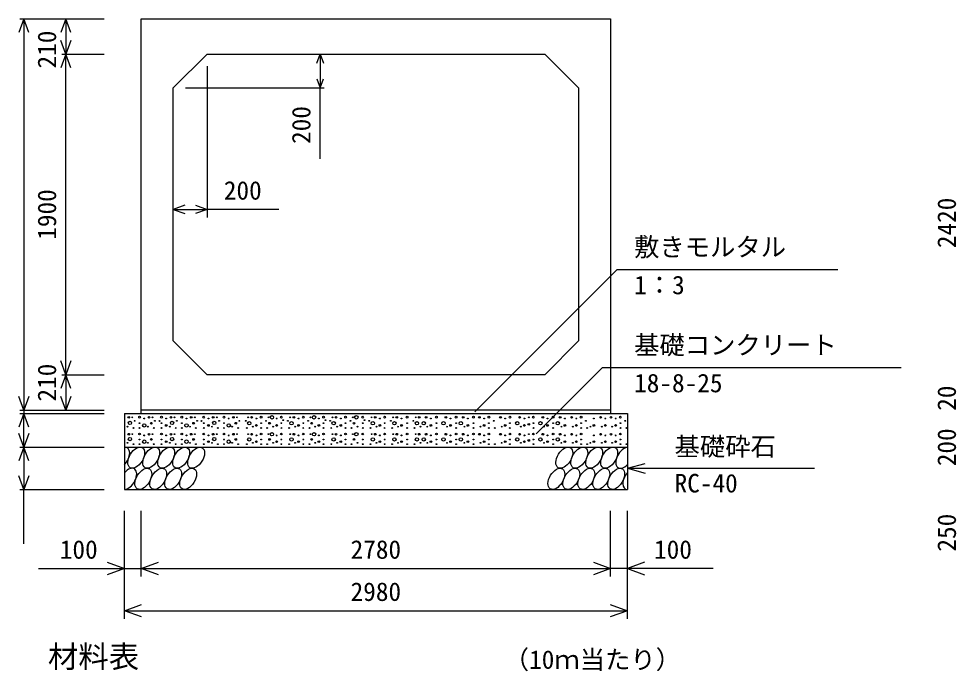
# Model space of a CAD drawing. Units: millimetres, scale not verified. Extents: x -100800 to 100800, y -35640 to 35640.
# Drawn here: x 78644 to 84197, y 13942 to 17810 of the extents above; entities that cross this region are included whole.
import ezdxf
from ezdxf.enums import TextEntityAlignment as Align

# ---------------------------------------------------------------- set-up
doc = ezdxf.new("R2010")
doc.units = ezdxf.units.MM
doc.header["$LTSCALE"] = 120
for name, color, linetype, lineweight in [('0-0_DIM', 7, 'Continuous', 25), ('0-2_HATCH', 6, 'Continuous', 25), ('0-5_OUTLINE', 3, 'Continuous', 25), ('0-7_TXT', 7, 'Continuous', 25)]:
    doc.layers.add(name, color=color, linetype=linetype, lineweight=lineweight)
doc.styles.add('ＭＳ ゴシック', font='')
doc.styles.get('ＭＳ ゴシック').set_extended_font_data('MS Gothic')

msp = doc.modelspace()

# ---------------------------------------------------------------- linework, layer by layer
at = {"layer": '0-0_DIM'}
for p, q in [((78649, 17810.3), (79149.1, 17810.3)), ((78673, 17810.3), (78673, 15490.3)), ((78923, 17810.3), (78923, 17600.3)), ((78899, 17600.3), (79149.1, 17600.3)), ((78923, 15700.3), (78923, 17600.3)), ((80429.5, 17600.3), (80429.5, 17400.3)), ((79759.1, 17528.3), (79759.1, 16631.7)), ((79631.1, 17400.3), (80453.5, 17400.3)), ((80429.5, 16979.5), (80429.5, 17400.3)), ((79559.1, 16679.7), (79759.1, 16679.7)), ((80183.2, 16679.7), (79759.1, 16679.7)), ((82189, 16324.2), (81344.9, 15480.2)), ((82189, 16324.2), (83494.7, 16324.2)), ((82101.3, 15743.1), (81708.5, 15350.3)), ((82101.3, 15743.1), (83870.3, 15743.1)), ((78899, 15700.3), (79149.1, 15700.3)), ((78923, 15700.3), (78923, 15490.3)), ((78649, 15490.3), (79149.1, 15490.3)), ((78649, 15470.3), (79149.1, 15470.3)), ((78673, 15490.3), (78673, 15470.3)), ((78673, 15270.3), (78673, 15470.3)), ((78649, 15270.3), (79149.1, 15270.3)), ((78673, 15270.3), (78673, 15020.3)), ((82249.1, 15145.3), (82353.4, 15173.3)), ((82249.1, 15145.3), (83358, 15145.3)), ((82249.1, 15145.3), (82353.4, 15117.3)), ((78649, 15020.3), (79149.1, 15020.3)), ((78673, 14698.2), (78673, 15020.3)), ((79269.1, 14253.1), (79269.1, 14892.7)), ((79369.1, 14503.1), (79369.1, 14892.7)), ((82149.1, 14503.1), (82149.1, 14892.7)), ((82249.1, 14253.1), (82249.1, 14892.7)), ((78761.1, 14551.1), (79269.1, 14551.1)), ((79269.1, 14551.1), (79369.1, 14551.1)), ((79369.1, 14551.1), (82149.1, 14551.1)), ((79269.1, 14301.1), (82249.1, 14301.1))]:
    msp.add_line(p, q, dxfattribs=at)
for points in [[(78702.6, 17729.1), (78673, 17810.3), (78643.5, 17729.1)], [(78952.6, 17729.1), (78923, 17810.3), (78893.5, 17729.1)], [(78952.6, 17681.5), (78923, 17600.3), (78893.5, 17681.5)], [(78952.6, 17519.1), (78923, 17600.3), (78893.5, 17519.1)], [(80409.8, 17546.2), (80429.5, 17600.3), (80449.2, 17546.2)], [(80409.8, 17454.4), (80429.5, 17400.3), (80449.2, 17454.4)], [(79626.8, 16704.3), (79559.1, 16679.7), (79626.8, 16655)], [(79691.4, 16704.3), (79759.1, 16679.7), (79691.4, 16655)], [(78952.6, 15781.5), (78923, 15700.3), (78893.5, 15781.5)], [(78952.6, 15619.1), (78923, 15700.3), (78893.5, 15619.1)], [(78702.6, 15571.5), (78673, 15490.3), (78643.5, 15571.5)], [(78952.6, 15571.5), (78923, 15490.3), (78893.5, 15571.5)], [(78702.6, 15389.1), (78673, 15470.3), (78643.5, 15389.1)], [(78702.6, 15351.5), (78673, 15270.3), (78643.5, 15351.5)], [(78702.6, 15189.1), (78673, 15270.3), (78643.5, 15189.1)], [(78702.6, 15101.5), (78673, 15020.3), (78643.5, 15101.5)], [(79167.6, 14588), (79269.1, 14551.1), (79167.6, 14514.1)], [(79470.6, 14514.1), (79369.1, 14551.1), (79470.6, 14588)], [(82047.6, 14588), (82149.1, 14551.1), (82047.6, 14514.1)], [(82757.1, 14551.1), (82249.1, 14551.1), (82149.1, 14551.1)], [(82350.6, 14588), (82249.1, 14551.1), (82350.6, 14514.1)], [(79370.6, 14264.1), (79269.1, 14301.1), (79370.6, 14338)], [(82147.6, 14338), (82249.1, 14301.1), (82147.6, 14264.1)]]:
    msp.add_lwpolyline(points, dxfattribs=at)
at = {"layer": '0-2_HATCH'}
for centre, radius in [((79295.1, 15447.5), 5), ((79316.2, 15447.5), 2.5), ((79359.1, 15448.4), 5), ((79387.1, 15440.5), 2.5), ((79415.1, 15447.5), 5), ((79436.2, 15447.5), 2.5), ((79489.1, 15448.4), 5), ((79517.1, 15440.5), 2.5), ((79545.1, 15447.5), 5), ((79566.2, 15447.5), 2.5), ((79609.1, 15448.4), 5), ((79637.1, 15440.5), 2.5), ((79665.1, 15447.5), 5), ((79686.2, 15447.5), 2.5), ((79739.1, 15448.4), 5), ((79767.1, 15440.5), 2.5), ((79795.1, 15447.5), 5), ((79816.2, 15447.5), 2.5), ((79859.1, 15448.4), 5), ((79887.1, 15440.5), 2.5), ((79915.1, 15447.5), 5), ((79936.2, 15447.5), 2.5), ((80002, 15447.5), 2.5), ((80023.1, 15447.5), 5), ((80051.1, 15440.5), 2.5), ((80079.1, 15448.4), 5), ((80122, 15447.5), 2.5), ((80143.1, 15447.5), 10), ((80171.1, 15440.5), 2.5), ((80199.1, 15448.4), 5), ((80252, 15447.5), 2.5), ((80273.1, 15447.5), 5), ((80301.1, 15440.5), 2.5), ((80329.1, 15448.4), 5), ((80372, 15447.5), 2.5), ((80393.1, 15447.5), 10), ((80421.1, 15440.5), 2.5), ((80449.1, 15448.4), 5), ((80502, 15447.5), 2.5), ((80523.1, 15447.5), 5), ((80551.1, 15440.5), 2.5), ((80579.1, 15448.4), 5), ((80622, 15447.5), 2.5), ((80643.1, 15447.5), 10), ((80681, 15448.4), 5), ((80733.9, 15447.5), 2.5), ((80754.9, 15447.5), 5), ((80782.9, 15440.5), 2.5), ((80811, 15448.4), 5), ((80861.9, 15447.5), 2.5), ((80882.9, 15447.5), 5), ((80911, 15440.5), 2.5), ((80943.9, 15448.4), 5), ((80994.8, 15447.5), 2.5), ((81015.9, 15447.5), 5), ((81056.5, 15447.5), 5), ((81084.6, 15440.5), 2.5), ((81117.5, 15448.4), 5), ((81173.4, 15447.5), 5), ((81201.4, 15440.5), 2.5), ((81234.3, 15448.4), 5), ((81276.1, 15447.5), 5), ((81304.1, 15440.5), 2.5), ((81337, 15448.4), 5), ((81372.3, 15447.5), 5), ((81400.3, 15440.5), 2.5), ((81428.4, 15448.4), 5), ((81497.1, 15447.5), 5), ((81525.1, 15440.5), 2.5), ((81553.2, 15448.4), 5), ((81610.5, 15447.5), 5), ((81638.6, 15440.5), 2.5), ((81664.7, 15447.5), 2.5), ((81692, 15448.4), 5), ((81747.9, 15447.5), 5), ((81776, 15440.5), 2.5), ((81808.9, 15448.4), 5), ((81850.6, 15447.5), 5), ((81878.7, 15440.5), 2.5), ((81918.4, 15447.5), 5), ((81946.4, 15440.5), 2.5), ((81974.5, 15448.4), 5), ((82050.4, 15440.5), 2.5), ((82090.2, 15447.5), 5), ((82118.2, 15440.5), 2.5), ((82151.3, 15447.5), 5), ((82179.3, 15440.5), 2.5), ((82207.3, 15448.4), 5), ((79288.1, 15392.3), 2.5), ((79301.7, 15414.5), 10), ((79323.2, 15384.4), 2.5), ((79330.2, 15426.5), 2.5), ((79359.1, 15412.5), 2.5), ((79359.1, 15384.4), 2.5), ((79387.1, 15399.3), 10), ((79408.1, 15392.3), 2.5), ((79429.2, 15412.5), 5), ((79443.2, 15384.4), 2.5), ((79450.2, 15426.5), 2.5), ((79476.7, 15425.6), 2.5), ((79489.1, 15412.5), 2.5), ((79489.1, 15384.4), 2.5), ((79517.1, 15399.3), 5), ((79538.1, 15392.3), 2.5), ((79551.7, 15414.5), 10), ((79573.2, 15384.4), 2.5), ((79580.2, 15426.5), 2.5), ((79609.1, 15412.5), 2.5), ((79609.1, 15384.4), 2.5), ((79637.1, 15399.3), 10), ((79658.1, 15392.3), 2.5), ((79679.2, 15412.5), 5), ((79693.2, 15384.4), 2.5), ((79700.2, 15426.5), 2.5), ((79726.7, 15425.6), 2.5), ((79739.1, 15412.5), 2.5), ((79739.1, 15384.4), 2.5), ((79767.1, 15399.3), 5), ((79788.1, 15392.3), 2.5), ((79801.7, 15414.5), 10), ((79823.2, 15384.4), 2.5), ((79830.2, 15426.5), 2.5), ((79859.1, 15412.5), 2.5), ((79859.1, 15384.4), 2.5), ((79887.1, 15399.3), 10), ((79908.1, 15392.3), 2.5), ((79929.2, 15412.5), 5), ((79943.2, 15384.4), 2.5), ((79950.2, 15426.5), 2.5), ((79988, 15426.5), 2.5), ((79995, 15384.4), 2.5), ((80009, 15412.5), 10), ((80030.1, 15392.3), 2.5), ((80051.1, 15399.3), 5), ((80079.1, 15412.5), 2.5), ((80079.1, 15384.4), 2.5), ((80108, 15426.5), 2.5), ((80115, 15384.4), 2.5), ((80129, 15412.5), 5), ((80150.1, 15392.3), 2.5), ((80171.1, 15399.3), 5), ((80199.1, 15412.5), 2.5), ((80199.1, 15384.4), 2.5), ((80210.5, 15430.8), 2.5), ((80238, 15426.5), 2.5), ((80245, 15384.4), 2.5), ((80259, 15412.5), 10), ((80280.1, 15392.3), 2.5), ((80301.1, 15399.3), 5), ((80329.1, 15412.5), 2.5), ((80329.1, 15384.4), 2.5), ((80358, 15426.5), 2.5), ((80365, 15384.4), 2.5), ((80379, 15412.5), 5), ((80400.1, 15392.3), 2.5), ((80421.1, 15399.3), 5), ((80449.1, 15412.5), 2.5), ((80449.1, 15384.4), 2.5), ((80460.5, 15430.8), 2.5), ((80488, 15426.5), 2.5), ((80495, 15384.4), 2.5), ((80509, 15412.5), 10), ((80530.1, 15392.3), 2.5), ((80551.1, 15399.3), 5), ((80579.1, 15412.5), 2.5), ((80579.1, 15384.4), 2.5), ((80608, 15426.5), 2.5), ((80615, 15384.4), 2.5), ((80629, 15412.5), 5), ((80650.1, 15392.3), 2.5), ((80681, 15412.5), 2.5), ((80681, 15384.4), 2.5), ((80692.3, 15430.8), 2.5), ((80719.8, 15426.5), 2.5), ((80726.8, 15384.4), 2.5), ((80740.9, 15412.5), 10), ((80761.9, 15392.3), 2.5), ((80782.9, 15399.3), 5), ((80811, 15412.5), 2.5), ((80811, 15384.4), 2.5), ((80847.9, 15426.5), 2.5), ((80854.9, 15384.4), 2.5), ((80868.9, 15412.5), 10), ((80890, 15392.3), 2.5), ((80911, 15399.3), 5), ((80943.9, 15412.5), 2.5), ((80943.9, 15384.4), 2.5), ((80980.8, 15426.5), 2.5), ((80987.8, 15384.4), 2.5), ((81001.9, 15412.5), 10), ((81022.9, 15392.3), 2.5), ((81042.5, 15412.5), 10), ((81063.6, 15392.3), 2.5), ((81084.6, 15399.3), 5), ((81117.5, 15412.5), 2.5), ((81117.5, 15384.4), 2.5), ((81159.4, 15412.5), 10), ((81180.4, 15392.3), 2.5), ((81201.4, 15399.3), 5), ((81234.3, 15412.5), 2.5), ((81234.3, 15384.4), 2.5), ((81262.1, 15412.5), 10), ((81283.1, 15392.3), 2.5), ((81304.1, 15399.3), 5), ((81337, 15412.5), 2.5), ((81337, 15384.4), 2.5), ((81379.3, 15392.3), 2.5), ((81400.3, 15399.3), 5), ((81428.4, 15412.5), 2.5), ((81428.4, 15384.4), 2.5), ((81457.2, 15426.5), 2.5), ((81464.2, 15384.4), 2.5), ((81504.1, 15392.3), 2.5), ((81525.1, 15399.3), 5), ((81553.2, 15412.5), 2.5), ((81553.2, 15384.4), 2.5), ((81596.5, 15412.5), 10), ((81617.5, 15392.3), 2.5), ((81638.6, 15399.3), 5), ((81664.7, 15406.3), 5), ((81692, 15412.5), 2.5), ((81692, 15384.4), 2.5), ((81733.9, 15412.5), 10), ((81755, 15392.3), 2.5), ((81776, 15399.3), 5), ((81808.9, 15412.5), 2.5), ((81808.9, 15384.4), 2.5), ((81836.6, 15412.5), 10), ((81857.6, 15392.3), 2.5), ((81878.7, 15399.3), 5), ((81925.4, 15392.3), 2.5), ((81946.4, 15399.3), 5), ((81974.5, 15412.5), 2.5), ((81974.5, 15384.4), 2.5), ((82003.4, 15426.5), 2.5), ((82010.4, 15384.4), 2.5), ((82029.4, 15392.3), 2.5), ((82050.4, 15399.3), 5), ((82097.2, 15392.3), 2.5), ((82118.2, 15399.3), 5), ((82158.3, 15392.3), 2.5), ((82179.3, 15399.3), 5), ((82207.3, 15412.5), 2.5), ((82207.3, 15384.4), 2.5), ((82236.2, 15426.5), 2.5), ((82243.2, 15384.4), 2.5), ((79295.1, 15347.5), 5), ((79301.7, 15318.4), 10), ((79316.2, 15347.5), 2.5), ((79359.1, 15348.4), 5), ((79387.1, 15340.5), 2.5), ((79415.1, 15347.5), 5), ((79436.2, 15347.5), 2.5), ((79489.1, 15348.4), 5), ((79517.1, 15340.5), 2.5), ((79545.1, 15347.5), 5), ((79551.7, 15318.4), 10), ((79566.2, 15347.5), 2.5), ((79609.1, 15348.4), 5), ((79637.1, 15340.5), 2.5), ((79665.1, 15347.5), 5), ((79686.2, 15347.5), 2.5), ((79739.1, 15348.4), 5), ((79767.1, 15340.5), 2.5), ((79795.1, 15347.5), 5), ((79801.7, 15318.4), 10), ((79816.2, 15347.5), 2.5), ((79859.1, 15348.4), 5), ((79887.1, 15340.5), 2.5), ((79915.1, 15347.5), 5), ((79936.2, 15347.5), 2.5), ((80002, 15347.5), 2.5), ((80023.1, 15347.5), 5), ((80051.1, 15340.5), 2.5), ((80079.1, 15348.4), 5), ((80122, 15347.5), 2.5), ((80143.1, 15347.5), 10), ((80171.1, 15340.5), 2.5), ((80199.1, 15348.4), 5), ((80252, 15347.5), 2.5), ((80273.1, 15347.5), 5), ((80301.1, 15340.5), 2.5), ((80329.1, 15348.4), 5), ((80372, 15347.5), 2.5), ((80393.1, 15347.5), 10), ((80421.1, 15340.5), 2.5), ((80449.1, 15348.4), 5), ((80502, 15347.5), 2.5), ((80523.1, 15347.5), 5), ((80551.1, 15340.5), 2.5), ((80579.1, 15348.4), 5), ((80622, 15347.5), 2.5), ((80643.1, 15347.5), 10), ((80681, 15348.4), 5), ((80733.9, 15347.5), 2.5), ((80754.9, 15347.5), 5), ((80782.9, 15340.5), 2.5), ((80811, 15348.4), 5), ((80861.9, 15347.5), 2.5), ((80882.9, 15347.5), 5), ((80911, 15340.5), 2.5), ((80943.9, 15348.4), 5), ((80994.8, 15347.5), 2.5), ((81015.9, 15347.5), 5), ((81056.5, 15347.5), 5), ((81084.6, 15340.5), 2.5), ((81117.5, 15348.4), 5), ((81173.4, 15347.5), 5), ((81201.4, 15340.5), 2.5), ((81234.3, 15348.4), 5), ((81276.1, 15347.5), 5), ((81304.1, 15340.5), 2.5), ((81337, 15348.4), 5), ((81372.3, 15347.5), 5), ((81400.3, 15340.5), 2.5), ((81428.4, 15348.4), 5), ((81497.1, 15347.5), 5), ((81525.1, 15340.5), 2.5), ((81553.2, 15348.4), 5), ((81610.5, 15347.5), 5), ((81638.6, 15340.5), 2.5), ((81664.7, 15347.5), 2.5), ((81692, 15348.4), 5), ((81747.9, 15347.5), 5), ((81776, 15340.5), 2.5), ((81808.9, 15348.4), 5), ((81850.6, 15347.5), 5), ((81878.7, 15340.5), 2.5), ((81918.4, 15347.5), 5), ((81946.4, 15340.5), 2.5), ((81974.5, 15348.4), 5), ((82050.4, 15340.5), 2.5), ((82090.2, 15347.5), 5), ((82118.2, 15340.5), 2.5), ((82151.3, 15347.5), 5), ((82179.3, 15340.5), 2.5), ((82207.3, 15348.4), 5), ((79288.1, 15296.2), 2.5), ((79323.2, 15288.4), 2.5), ((79359.1, 15316.4), 2.5), ((79359.1, 15288.4), 2.5), ((79387.1, 15303.2), 10), ((79408.1, 15296.2), 2.5), ((79429.2, 15316.4), 5), ((79443.2, 15288.4), 2.5), ((79489.1, 15316.4), 2.5), ((79489.1, 15288.4), 2.5), ((79517.1, 15303.2), 5), ((79538.1, 15296.2), 2.5), ((79573.2, 15288.4), 2.5), ((79609.1, 15316.4), 2.5), ((79609.1, 15288.4), 2.5), ((79637.1, 15303.2), 10), ((79658.1, 15296.2), 2.5), ((79679.2, 15316.4), 5), ((79693.2, 15288.4), 2.5), ((79739.1, 15316.4), 2.5), ((79739.1, 15288.4), 2.5), ((79767.1, 15303.2), 5), ((79788.1, 15296.2), 2.5), ((79823.2, 15288.4), 2.5), ((79859.1, 15316.4), 2.5), ((79859.1, 15288.4), 2.5), ((79887.1, 15303.2), 10), ((79908.1, 15296.2), 2.5), ((79929.2, 15316.4), 5), ((79943.2, 15288.4), 2.5), ((79995, 15288.4), 2.5), ((80009, 15316.4), 10), ((80030.1, 15296.2), 2.5), ((80051.1, 15303.2), 5), ((80079.1, 15316.4), 2.5), ((80079.1, 15288.4), 2.5), ((80115, 15288.4), 2.5), ((80129, 15316.4), 5), ((80150.1, 15296.2), 2.5), ((80171.1, 15303.2), 5), ((80199.1, 15316.4), 2.5), ((80199.1, 15288.4), 2.5), ((80245, 15288.4), 2.5), ((80259, 15316.4), 10), ((80280.1, 15296.2), 2.5), ((80301.1, 15303.2), 5), ((80329.1, 15316.4), 2.5), ((80329.1, 15288.4), 2.5), ((80365, 15288.4), 2.5), ((80379, 15316.4), 5), ((80400.1, 15296.2), 2.5), ((80421.1, 15303.2), 5), ((80449.1, 15316.4), 2.5), ((80449.1, 15288.4), 2.5), ((80495, 15288.4), 2.5), ((80509, 15316.4), 10), ((80530.1, 15296.2), 2.5), ((80551.1, 15303.2), 5), ((80579.1, 15316.4), 2.5), ((80579.1, 15288.4), 2.5), ((80615, 15288.4), 2.5), ((80629, 15316.4), 5), ((80650.1, 15296.2), 2.5), ((80681, 15316.4), 2.5), ((80681, 15288.4), 2.5), ((80726.8, 15288.4), 2.5), ((80740.9, 15316.4), 10), ((80761.9, 15296.2), 2.5), ((80782.9, 15303.2), 5), ((80811, 15316.4), 2.5), ((80811, 15288.4), 2.5), ((80854.9, 15288.4), 2.5), ((80868.9, 15316.4), 10), ((80890, 15296.2), 2.5), ((80911, 15303.2), 5), ((80943.9, 15316.4), 2.5), ((80943.9, 15288.4), 2.5), ((80987.8, 15288.4), 2.5), ((81001.9, 15316.4), 10), ((81022.9, 15296.2), 2.5), ((81042.5, 15316.4), 10), ((81063.6, 15296.2), 2.5), ((81084.6, 15303.2), 5), ((81117.5, 15316.4), 2.5), ((81117.5, 15288.4), 2.5), ((81159.4, 15316.4), 10), ((81180.4, 15296.2), 2.5), ((81201.4, 15303.2), 5), ((81234.3, 15316.4), 2.5), ((81234.3, 15288.4), 2.5), ((81262.1, 15316.4), 10), ((81283.1, 15296.2), 2.5), ((81304.1, 15303.2), 5), ((81337, 15316.4), 2.5), ((81337, 15288.4), 2.5), ((81379.3, 15296.2), 2.5), ((81400.3, 15303.2), 5), ((81428.4, 15316.4), 2.5), ((81428.4, 15288.4), 2.5), ((81464.2, 15288.4), 2.5), ((81504.1, 15296.2), 2.5), ((81525.1, 15303.2), 5), ((81553.2, 15316.4), 2.5), ((81553.2, 15288.4), 2.5), ((81596.5, 15316.4), 10), ((81617.5, 15296.2), 2.5), ((81638.6, 15303.2), 5), ((81664.7, 15310.2), 5), ((81692, 15316.4), 2.5), ((81692, 15288.4), 2.5), ((81733.9, 15316.4), 10), ((81755, 15296.2), 2.5), ((81776, 15303.2), 5), ((81808.9, 15316.4), 2.5), ((81808.9, 15288.4), 2.5), ((81836.6, 15316.4), 10), ((81857.6, 15296.2), 2.5), ((81878.7, 15303.2), 5), ((81925.4, 15296.2), 2.5), ((81946.4, 15303.2), 5), ((81974.5, 15316.4), 2.5), ((81974.5, 15288.4), 2.5), ((82010.4, 15288.4), 2.5), ((82029.4, 15296.2), 2.5), ((82050.4, 15303.2), 5), ((82097.2, 15296.2), 2.5), ((82118.2, 15303.2), 5), ((82158.3, 15296.2), 2.5), ((82179.3, 15303.2), 5), ((82207.3, 15316.4), 2.5), ((82207.3, 15288.4), 2.5), ((82243.2, 15288.4), 2.5)]:
    msp.add_circle(centre, radius, dxfattribs=at)
for centre, start_param, end_param in [((79250.8, 15207.8), 4.335544, 6.724593), ((82229.8, 15207.8), 0.419949, 4.357003), ((79292.3, 15082.8), 3.496422, 7.58605), ((82271.4, 15082.8), 1.28053, 3.496422)]:
    msp.add_ellipse(centre, major_axis=(36.4, 58.9), ratio=0.5792, start_param=start_param, end_param=end_param, dxfattribs=at)
for centre in [(79339.5, 15207.8), (79428.2, 15207.8), (79516.9, 15207.8), (79605.6, 15207.8), (79694.3, 15207.8), (81875, 15207.8), (81963.7, 15207.8), (82052.4, 15207.8), (82141.1, 15207.8), (79381, 15082.8), (79469.7, 15082.8), (79558.4, 15082.8), (79647.1, 15082.8), (81827.9, 15082.8), (81916.6, 15082.8), (82005.3, 15082.8), (82094, 15082.8), (82182.7, 15082.8)]:
    msp.add_ellipse(centre, major_axis=(36.4, 58.9), ratio=0.5792, dxfattribs=at)
at = {"layer": '0-5_OUTLINE'}
for p, q in [((79369.1, 15470.3), (79369.1, 17810.3)), ((79759.1, 17600.3), (79559.1, 17400.3)), ((79759.1, 17600.3), (81759.1, 17600.3)), ((81959.1, 17400.3), (81759.1, 17600.3)), ((79559.1, 15900.3), (79559.1, 17400.3)), ((81959.1, 17400.3), (81959.1, 15900.3)), ((79759.1, 15700.3), (79559.1, 15900.3)), ((81959.1, 15900.3), (81759.1, 15700.3)), ((81759.1, 15700.3), (79759.1, 15700.3)), ((79269.1, 15470.3), (79269.1, 15020.3)), ((79269.1, 15470.3), (82249.1, 15470.3)), ((82149.1, 15490.3), (79369.1, 15490.3)), ((82249.1, 15470.3), (82249.1, 15020.3)), ((79269.1, 15270.3), (82249.1, 15270.3)), ((79269.1, 15020.3), (82249.1, 15020.3))]:
    msp.add_line(p, q, dxfattribs=at)
msp.add_lwpolyline([(79369.1, 17810.3), (82149.1, 17810.3), (82149.1, 15470.3)], dxfattribs=at)

# ---------------------------------------------------------------- texts
at = {"layer": '0-0_DIM', "style": 'ＭＳ ゴシック'}
for s, p in [('210', (78898, 17515.6)), ('200', (80404.5, 17068)), ('1900', (78898, 16500.3)), ('2420', (84228, 16450.3)), ('210', (78898, 15541.1)), ('20', (84228, 15486.2)), ('200', (84228, 15157.8)), ('250', (84228, 14651.5))]:
    msp.add_text(s, height=110, rotation=90, dxfattribs=at).set_placement(p, align=Align.BOTTOM_LEFT)
for s, p in [('200', (79858.3, 16704.7)), ('敷きモルタル', (82288.6, 16369.2)), ('1：3', (82288.6, 16144)), ('基礎コンクリート', (82288.6, 15788)), ('18-8-25', (82288.6, 15562.9)), ('基礎砕石', (82528.3, 15186.5)), ('RC-40', (82528.3, 14968.9)), ('100', (78886.7, 14576.1)), ('2780', (80609.1, 14576.1)), ('100', (82406.5, 14576.1)), ('2980', (80609.1, 14326.1))]:
    msp.add_text(s, height=110, dxfattribs=at).set_placement(p, align=Align.BOTTOM_LEFT)
at = {"layer": '0-7_TXT', "style": 'ＭＳ ゴシック'}
for s, height, p in [('材料表', 132, (78816.6, 13923.6)), ('（10ｍ当たり）', 110, (81516.6, 13923.6))]:
    msp.add_text(s, height=height, dxfattribs=at).set_placement(p, align=Align.BOTTOM_LEFT)

doc.saveas('drawing.dxf')
